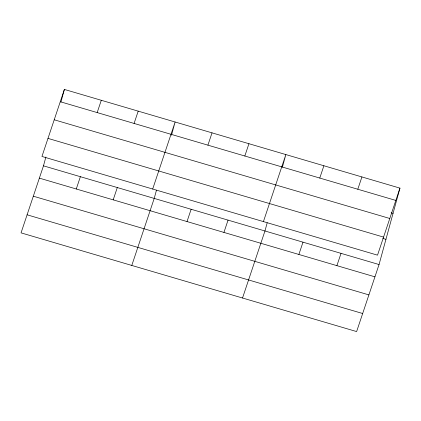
<?xml version="1.0" encoding="UTF-8"?>
<svg xmlns="http://www.w3.org/2000/svg" width="421" height="421" viewBox="0 0 421 421"><rect width="100%" height="100%" fill="white"/><g stroke="black" fill="none" stroke-linecap="round" stroke-linejoin="round"><path stroke-width="0.63" d="M399.95 188.129L377.521 255.163L41.947 156.459L64.376 89.426L399.95 188.129L379.053 264.541L356.624 331.574L21.05 232.871L43.479 165.837L45.894 157.012M60.929 102.035L64.376 89.426M156.459 190.213L154.218 198.407L131.789 265.44M171.494 135.236L175.115 122.001L152.686 189.034M267.198 222.788L264.956 230.982L242.528 298.015M282.407 167.179L285.854 154.57L263.425 221.604M97.177 112.581L101.287 100.282M76.28 188.987L80.39 176.694M134.089 123.437L138.204 111.139M113.191 199.849L117.306 187.55M207.916 145.15L212.026 132.857M187.019 221.562L191.134 209.263M244.827 156.012L248.943 143.714M223.93 232.418L228.045 220.125M319.771 178.057L323.886 165.758M298.873 254.463L302.988 242.17M357.803 189.24L361.918 176.946M336.905 265.651L341.021 253.353M60.261 101.724L395.835 200.428M391.183 212.794L393.056 213.347M54.22 119.785L389.793 218.488M47.989 138.393L383.563 237.102M382.831 238.407L385.946 239.328M43.479 165.837L379.053 264.541M39.363 178.13L374.937 276.839M33.322 196.197L368.896 294.9M27.091 214.805L362.67 313.513"/></g></svg>
